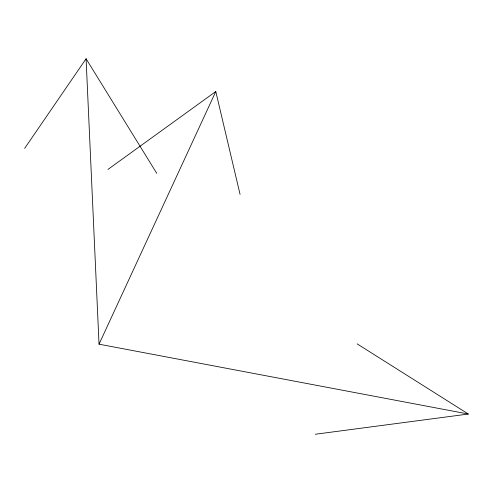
<?xml version="1.0" encoding="UTF-8"?>
<svg xmlns="http://www.w3.org/2000/svg" width="493" height="493" viewBox="0 0 493 493"><rect width="100%" height="100%" fill="white"/><g stroke="black" fill="none" stroke-linecap="round" stroke-linejoin="round"><path stroke-width="0.74" d="M357.105 343.849L468.35 414.04L99.038 344.188L215.786 91.525L240.079 194.415M24.65 148.375L86.078 58.753L156.78 173.37M107.955 169.426L215.786 91.525M315.335 434.247L468.35 414.04M86.078 58.753L99.038 344.188"/></g></svg>
